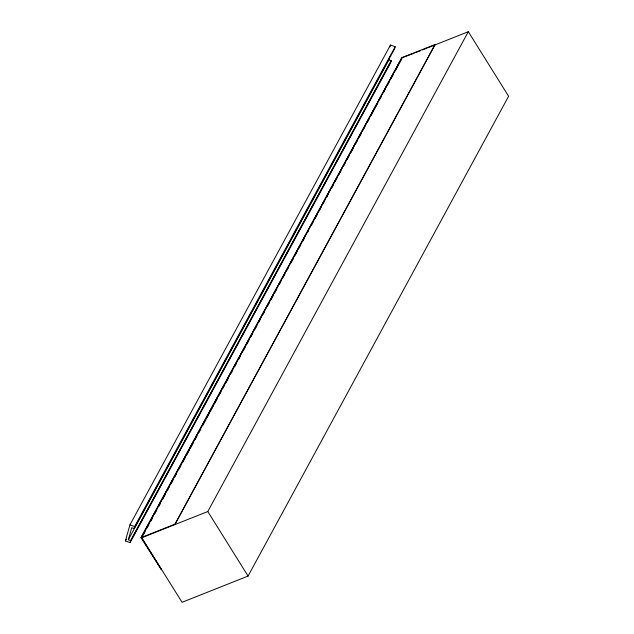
<?xml version="1.0" encoding="UTF-8"?>
<svg xmlns="http://www.w3.org/2000/svg" width="634" height="634" viewBox="0 0 634 634"><rect width="100%" height="100%" fill="white"/><g stroke="black" fill="none" stroke-linecap="round" stroke-linejoin="round"><path stroke-width="0.95" d="M391.186 60.777L390.623 62.782L130.097 542.609L125.397 540.913L129.946 524.865L390.473 45.046L395.172 46.734L394.602 48.739L134.083 528.566L131.729 527.718L128.322 539.756L130.667 540.596L391.186 60.777L388.84 59.929L128.322 539.756M130.097 542.609L130.667 540.596M134.083 528.566L134.646 526.561L395.172 46.734M389.934 46.932L390.473 45.046M388.84 59.929L389.625 57.155M125.397 540.913L126.348 539.177M130.564 540.968L391.083 61.141M141.025 537.656L401.877 57.702L141.025 537.656L161.496 569.792L141.358 537.521M428.885 47.368L468.312 31.7L508.603 96.241L248.076 576.06L182.061 602.3L141.572 537.434L402.091 57.615L435.098 44.499L174.778 524.643L435.098 44.499M143.189 535.151L145.075 531.672M146.961 528.193L148.847 524.722M150.741 521.243L152.628 517.764M154.989 513.421L156.875 509.942M158.762 506.463L160.648 502.992M162.542 499.513L165.371 494.298M167.257 490.819L169.143 487.34M171.029 483.869L172.923 480.39M174.81 476.911L176.696 473.432M179.057 469.089L180.944 465.61M182.83 462.138L185.667 456.916M186.61 455.18L189.439 449.966M190.382 448.23L193.219 443.007M195.106 439.536L196.992 436.057M198.878 432.578L200.764 429.107M202.658 425.628L205.955 419.542M206.906 417.806L209.735 412.591M210.678 410.848L213.507 405.633M214.451 403.898L217.288 398.683M219.174 395.204L221.06 391.725M222.946 388.246L224.84 384.775M225.783 383.031L228.612 377.816M230.974 373.474L232.86 369.994M234.746 366.515L236.633 363.044M238.527 359.565L240.413 356.086M243.242 350.871L245.128 347.392M247.022 343.921L248.908 340.442M250.795 336.963L252.681 333.484M255.042 329.141L256.928 325.662M258.815 322.183L260.709 318.712M263.062 314.361L264.481 311.754M267.31 306.539L269.204 303.06M271.09 299.589L272.977 296.11M274.863 292.631L276.749 289.152M279.586 283.937L280.997 281.33M283.358 276.987L284.777 274.379M287.139 270.029L288.549 267.421M290.911 263.078L293.273 258.735M295.159 255.256L297.045 251.777M298.931 248.298L300.825 244.827M302.711 241.348L304.597 237.869M307.427 232.654L308.378 230.919M311.207 225.704L313.093 222.225M314.979 218.746L317.341 214.403M319.227 210.924L321.113 207.445M323.007 203.966L324.893 200.495M326.779 197.016L328.666 193.536M331.503 188.322L333.389 184.843M335.275 181.372L337.161 177.892M339.047 174.413L340.941 170.934M343.295 166.591L345.189 163.112M347.075 159.641L348.962 156.162M350.848 152.683L353.685 147.468M355.571 143.989L357.457 140.518M359.343 137.039L361.237 133.56M363.123 130.081L365.01 126.61M367.371 122.259L369.257 118.78M371.144 115.309L373.973 110.094M374.924 108.351L377.753 103.136M379.639 99.657L381.525 96.186M383.419 92.707L385.306 89.228M387.192 85.749L389.078 82.277M390.964 78.798L393.326 74.455M395.212 70.976L398.049 65.762M398.992 64.018L401.821 58.803M141.77 537.759L207.793 511.519L468.312 31.7M414.216 53.201L402.091 57.615M416.047 52.471L420.635 50.649M422.466 49.92L427.054 48.097M141.572 537.434L174.58 524.318M129.946 524.865L134.646 526.561M207.793 511.519L248.076 576.06"/></g></svg>
